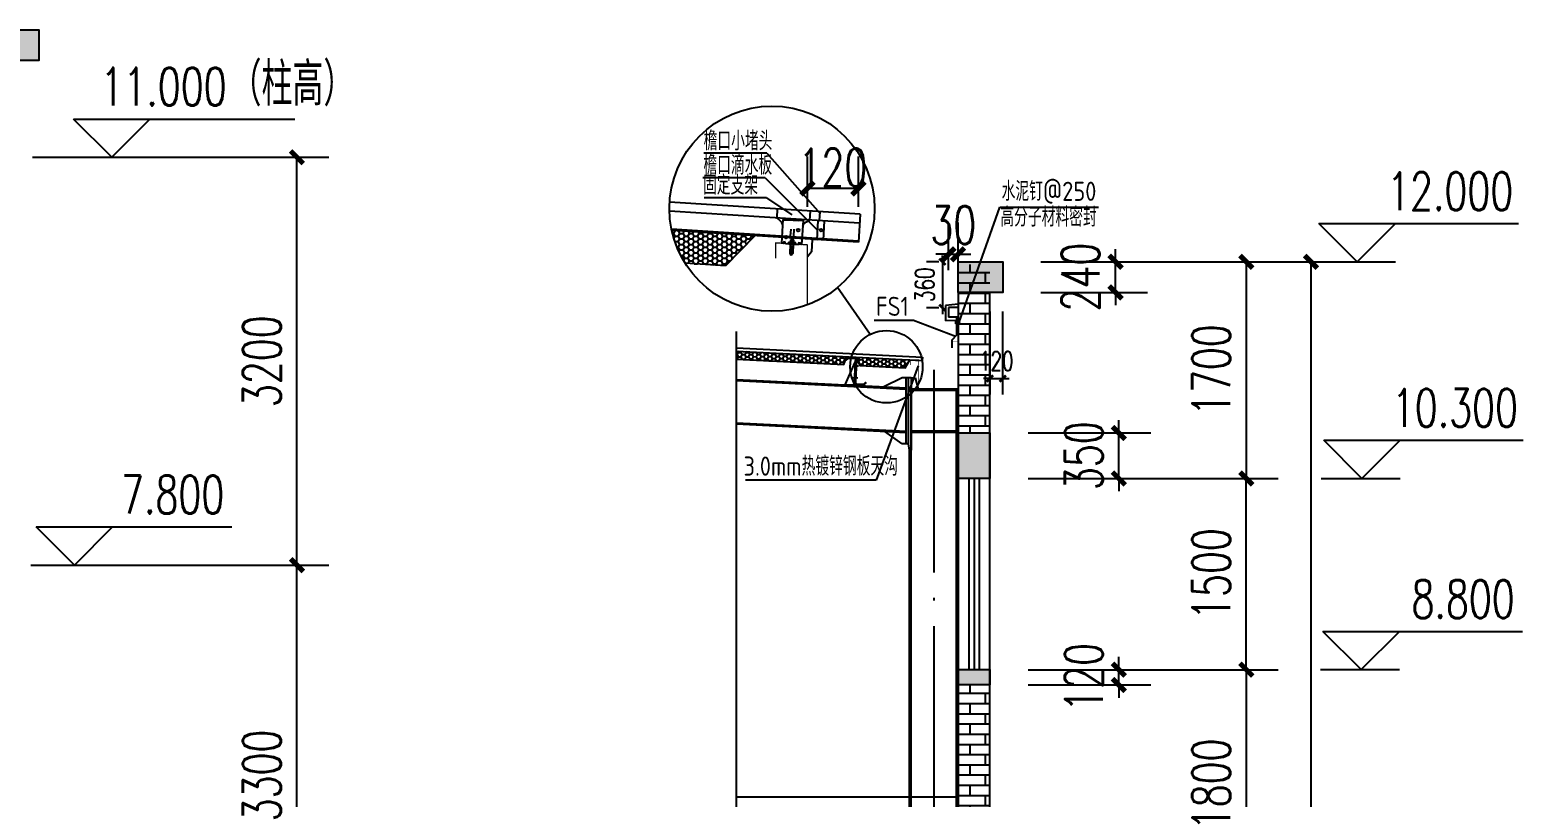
# Model space of a CAD drawing. Extents: x -89996 to 1006241, y -2176 to 440573.
# Drawn here: x 724792 to 736508, y 247470 to 253490 of the extents above; entities that cross this region are included whole.
import ezdxf
from ezdxf.enums import TextEntityAlignment as Align

# ---------------------------------------------------------------- set-up
doc = ezdxf.new("R2010")
doc.units = 0
doc.header["$LTSCALE"] = 1000
doc.header["$MEASUREMENT"] = 0
for name, pattern in [('207', [0]), ('DOTE', [2.42, 2, -0.2, 0.02, -0.2]), ('HIDDEN', [0.375, 0.25, -0.125])]:
    doc.linetypes.add(name, pattern=pattern)
for name, color, linetype in [('10104', 8, 'Continuous'), ('8', 3, 'Continuous'), ('acw-poll', 3, 'Continuous'), ('AXIS', 3, 'Continuous'), ('AXIS_DIM', 3, 'Continuous'), ('BOLT', 251, 'Continuous'), ('DIM_SYMB', 3, 'Continuous'), ('DOTE', 1, 'DOTE'), ('FZX', 31, 'Continuous'), ('GJ', 4, 'Continuous'), ('GZ', 50, 'Continuous'), ('LAYER1', 7, 'Continuous'), ('LT', 27, 'Continuous'), ('MC', 132, 'Continuous'), ('PUB_DIM', 3, 'Continuous'), ('PUB_HATCH', 8, 'Continuous'), ('PUB_TEXT', 7, 'Continuous'), ('STAIR', 2, 'Continuous'), ('STQM_PL_THIN', 2, 'Continuous'), ('WALL', 9, 'Continuous')]:
    doc.layers.add(name, color=color, linetype=linetype)
doc.styles.add('-GBCBIGGBENOR', font='GBENOR.shx', dxfattribs={"bigfont": 'GBCBIG.shx'})
doc.styles.add('_TCH_DIM', font='SIMPLEX', dxfattribs={"bigfont": 'GBCBIG'})
doc.styles.add('_TCH_DIM_T3', font='SIMPLEX', dxfattribs={"width": 0.705882, "bigfont": 'GBCBIG'})
doc.dimstyles.new('_TCH_ARCH&&100', dxfattribs={"dimtxt": 297.5, "dimasz": 100, "dimexe": 250, "dimexo": 300, "dimgap": 126.25, "dimtad": 1, "dimdec": 0, "dimzin": 0, "dimdsep": 46, "dimtxsty": '_TCH_DIM_T3', "dimblk": 'ARCHTICK', "dimcen": 0.09, "dimclrt": 7, "dimazin": 2, "dimtfac": 1, "dimtdec": 0, "dimtix": 1, "dimtmove": 2, "dimatfit": 3, "dimfxl": 0, "dimtolj": 1, "dimtzin": 0, "dimarcsym": 0})
doc.dimstyles.new('_TCH_ARCH&&50', dxfattribs={"dimtxt": 148.75, "dimasz": 50, "dimexe": 125, "dimexo": 150, "dimgap": 63.125, "dimtad": 1, "dimdec": 0, "dimzin": 0, "dimdsep": 46, "dimtxsty": '_TCH_DIM_T3', "dimblk": 'ARCHTICK', "dimcen": 0.09, "dimclrd": 3, "dimclre": 3, "dimclrt": 7, "dimazin": 2, "dimtfac": 1, "dimtdec": 0, "dimtix": 1, "dimtmove": 2, "dimatfit": 3, "dimfxl": 0, "dimtolj": 1, "dimtzin": 0, "dimarcsym": 0})

# ---------------------------------------------------------------- blocks, each defined once
blk = doc.blocks.new('_ArchTick')
at = {"color": 0, "linetype": 'ByBlock', "const_width": 0.4}
blk.add_lwpolyline([(-0.5, -0.5), (0.5, 0.5)], dxfattribs=at)
blk = doc.blocks.new('*D151')
at = {"layer": 'AXIS', "color": 0, "lineweight": -2, "transparency": 16777216}
for p, q in [((731999, 251605), (731999, 251979)), ((732074, 251561), (732074, 251979)), ((731999, 251729), (731899, 251729)), ((731999, 251729), (732074, 251729)), ((732074, 251729), (732174, 251729))]:
    blk.add_line(p, q, dxfattribs=at)
at = {"layer": 'Defpoints', "color": 0, "transparency": 16777216}
for p in [(732074, 251729), (731999, 251305), (732074, 251261)]:
    blk.add_point(p, dxfattribs=at)
at = {"layer": 'AXIS', "color": 0, "lineweight": -2, "transparency": 16777216, "xscale": 100, "yscale": 100, "zscale": 100}
for p, rotation in [((731999, 251729), 359.9992458510661), ((732074, 251729), 179.9992458510661)]:
    blk.add_blockref('_ArchTick', p, dxfattribs=dict(at, rotation=rotation))
at = {"layer": 'AXIS', "color": 7, "transparency": 16777216, "insert": (732037, 251958), "char_height": 297.5, "attachment_point": 5, "rotation": 359.9992, "style": '_TCH_DIM_T3'}
blk.add_mtext('\\A1;30', dxfattribs=at)
blk = doc.blocks.new('*D152')
at = {"layer": 'AXIS', "color": 0, "lineweight": -2, "transparency": 16777216}
for p, q in [((730892, 252102), (730892, 252496)), ((731292, 252102), (731292, 252496)), ((731292, 252246), (730892, 252246))]:
    blk.add_line(p, q, dxfattribs=at)
at = {"layer": 'Defpoints', "color": 0, "transparency": 16777216}
for p in [(730892, 252246), (730892, 251802), (731292, 251802)]:
    blk.add_point(p, dxfattribs=at)
at = {"layer": 'AXIS', "color": 0, "lineweight": -2, "transparency": 16777216, "xscale": 100, "yscale": 100, "zscale": 100, "rotation": 180}
blk.add_blockref('_ArchTick', (730892, 252246), dxfattribs=at)
at = {"layer": 'AXIS', "color": 0, "lineweight": -2, "transparency": 16777216, "xscale": 100, "yscale": 100, "zscale": 100}
blk.add_blockref('_ArchTick', (731292, 252246), dxfattribs=at)
at = {"layer": 'AXIS', "color": 7, "transparency": 16777216, "insert": (731092, 252410), "char_height": 297.5, "attachment_point": 5, "style": '_TCH_DIM_T3'}
blk.add_mtext('\\A1;120', dxfattribs=at)
blk = doc.blocks.new('Screw25')
at = {"layer": 'BOLT', "linetype": 'HIDDEN'}
for p, q in [((-4, 10), (4, 10)), ((-4, 4.2), (-4, 10)), ((-2.5, 4.2), (-2.5, 10)), ((2.5, 10), (2.5, 4.2)), ((4, 10), (4, 4.2)), ((-4, -6), (4, -4)), ((-4, -8), (4, -6)), ((-4, -10), (4, -8)), ((-4, -12), (4, -10)), ((-4, -14), (4, -12)), ((-4, -16), (4, -14)), ((-4, -18), (4, -16))]:
    blk.add_line(p, q, dxfattribs=at)
for points in [[(9, 3), (9, 2), (-9, 2), (-9, 3)], [(-5, 4.2), (-5, 3), (5, 3), (5, 4.2)]]:
    blk.add_lwpolyline(points, close=True, dxfattribs=at)
for points in [[(7.5, 2), (7.5, 0), (-7.5, 0), (-7.5, 2)], [(-3, 0), (-3, -22), (0, -27), (3, -22), (3, 0)], [(0, -27), (1, -21), (3, -19), (1, -18), (-3, -20)]]:
    blk.add_lwpolyline(points, dxfattribs=at)
blk = doc.blocks.new('A$C7F964DE0')
at = {"layer": 'acw-poll', "xscale": 0.0735, "yscale": 0.0735, "zscale": 0.0735, "rotation": 179.9999999999836}
blk.add_blockref('Screw25', (-0.84, -1.91), dxfattribs=at)
blk = doc.blocks.new('*D156')
at = {"layer": 'AXIS', "color": 3, "lineweight": -2, "transparency": 16777216}
for p, q in [((732324, 251280), (732324, 250629)), ((732424, 251280), (732424, 250629)), ((732324, 250754), (732274, 250754)), ((732324, 250754), (732424, 250754)), ((732424, 250754), (732474, 250754))]:
    blk.add_line(p, q, dxfattribs=at)
at = {"layer": 'Defpoints', "color": 0, "transparency": 16777216}
for p in [(732324, 251430), (732424, 251430), (732424, 250754)]:
    blk.add_point(p, dxfattribs=at)
at = {"layer": 'AXIS', "color": 3, "lineweight": -2, "transparency": 16777216, "xscale": 50, "yscale": 50, "zscale": 50}
blk.add_blockref('_ArchTick', (732324, 250754), dxfattribs=at)
at = {"layer": 'AXIS', "color": 3, "lineweight": -2, "transparency": 16777216, "xscale": 50, "yscale": 50, "zscale": 50, "rotation": 180}
blk.add_blockref('_ArchTick', (732424, 250754), dxfattribs=at)
at = {"layer": 'AXIS', "color": 7, "transparency": 16777216, "insert": (732374, 250891), "char_height": 148.8, "attachment_point": 5, "style": '_TCH_DIM_T3'}
blk.add_mtext('\\A1;120', dxfattribs=at)
blk = doc.blocks.new('*D159')
at = {"layer": 'AXIS', "color": 0, "lineweight": -2, "transparency": 16777216}
for p, q in [((732724, 251670), (733560, 251670)), ((733310, 251670), (733310, 251770)), ((733310, 251430), (733310, 251670)), ((732724, 251430), (733560, 251430)), ((733310, 251430), (733310, 251330))]:
    blk.add_line(p, q, dxfattribs=at)
at = {"layer": 'Defpoints', "color": 0, "transparency": 16777216}
for p in [(732424, 251670), (733310, 251670), (732424, 251430)]:
    blk.add_point(p, dxfattribs=at)
at = {"layer": 'AXIS', "color": 0, "lineweight": -2, "transparency": 16777216, "xscale": 100, "yscale": 100, "zscale": 100}
for p, rotation in [((733310, 251670), 270), ((733310, 251430), 90)]:
    blk.add_blockref('_ArchTick', p, dxfattribs=dict(at, rotation=rotation))
at = {"layer": 'AXIS', "color": 7, "transparency": 16777216, "insert": (733035, 251550), "char_height": 297.5, "attachment_point": 5, "rotation": 90, "style": '_TCH_DIM_T3'}
blk.add_mtext('\\A1;240', dxfattribs=at)
blk = doc.blocks.new('*D165')
at = {"layer": 'AXIS', "color": 0, "lineweight": -2, "transparency": 16777216}
for p, q in [((732643, 249970), (734586, 249970)), ((734336, 248470), (734336, 249970)), ((732624, 248470), (734586, 248470))]:
    blk.add_line(p, q, dxfattribs=at)
at = {"layer": 'Defpoints', "color": 0, "transparency": 16777216}
for p in [(732343, 249970), (734336, 249970), (732324, 248470)]:
    blk.add_point(p, dxfattribs=at)
at = {"layer": 'AXIS', "color": 0, "lineweight": -2, "transparency": 16777216, "xscale": 100, "yscale": 100, "zscale": 100}
for p, rotation in [((734336, 249970), 90), ((734336, 248470), 270)]:
    blk.add_blockref('_ArchTick', p, dxfattribs=dict(at, rotation=rotation))
at = {"layer": 'AXIS', "color": 7, "transparency": 16777216, "insert": (734061, 249220), "char_height": 297.5, "attachment_point": 5, "rotation": 90, "style": '_TCH_DIM_T3'}
blk.add_mtext('\\A1;1500', dxfattribs=at)
blk = doc.blocks.new('*D166')
at = {"layer": 'AXIS', "color": 0, "lineweight": -2, "transparency": 16777216}
for p, q in [((732724, 251670), (735094, 251670)), ((734844, 239670), (734844, 251670)), ((732738, 239670), (735094, 239670))]:
    blk.add_line(p, q, dxfattribs=at)
at = {"layer": 'Defpoints', "color": 0, "transparency": 16777216}
for p in [(732424, 251670), (734844, 251670), (732438, 239670)]:
    blk.add_point(p, dxfattribs=at)
at = {"layer": 'AXIS', "color": 0, "lineweight": -2, "transparency": 16777216, "xscale": 100, "yscale": 100, "zscale": 100}
for p, rotation in [((734844, 251670), 90), ((734844, 239670), 270)]:
    blk.add_blockref('_ArchTick', p, dxfattribs=dict(at, rotation=rotation))
at = {"layer": 'AXIS', "color": 7, "transparency": 16777216, "insert": (734569, 245670), "char_height": 297.5, "attachment_point": 5, "rotation": 90, "style": '_TCH_DIM_T3'}
blk.add_mtext('\\A1;12000', dxfattribs=at)
blk = doc.blocks.new('*D167')
at = {"layer": 'AXIS', "color": 0, "lineweight": -2, "transparency": 16777216}
for p, q in [((733336, 248470), (733336, 248570)), ((732624, 248470), (733586, 248470)), ((733336, 248350), (733336, 248470)), ((732624, 248350), (733586, 248350)), ((733336, 248350), (733336, 248250))]:
    blk.add_line(p, q, dxfattribs=at)
at = {"layer": 'Defpoints', "color": 0, "transparency": 16777216}
for p in [(732324, 248470), (733336, 248470), (732324, 248350)]:
    blk.add_point(p, dxfattribs=at)
at = {"layer": 'AXIS', "color": 0, "lineweight": -2, "transparency": 16777216, "xscale": 100, "yscale": 100, "zscale": 100}
for p, rotation in [((733336, 248470), 270), ((733336, 248350), 90)]:
    blk.add_blockref('_ArchTick', p, dxfattribs=dict(at, rotation=rotation))
at = {"layer": 'AXIS', "color": 7, "transparency": 16777216, "insert": (733061, 248410), "char_height": 297.5, "attachment_point": 5, "rotation": 90, "style": '_TCH_DIM_T3'}
blk.add_mtext('\\A1;120', dxfattribs=at)
blk = doc.blocks.new('4')
at = {"layer": 'LT', "color": 1, "linetype": 'Continuous'}
for p, q in [((1121054, 121886, -8), (1121014, 121884, -8)), ((1121054, 121886, -8), (1121014, 121884, -8)), ((1121058, 121794, -8), (1121019, 121792, -8)), ((1121058, 121794, -8), (1121019, 121792, -8))]:
    blk.add_line(p, q, dxfattribs=at)
at = {"layer": 'LT', "elevation": -8}
blk.add_lwpolyline([(1121032, 121929, -0.414214), (1121041, 121940), (1121097, 121943), (1121111, 121930), (1121113, 121932), (1121098, 121946), (1121038, 121943, 0.414214), (1121028, 121932), (1121037, 121755, -0.414214), (1121028, 121745), (1120972, 121742), (1120958, 121755), (1120956, 121753), (1120971, 121739), (1121031, 121742, 0.414214), (1121040, 121753), (1121032, 121929)], format="xyb", dxfattribs=at)
at = {"layer": 'LT', "elevation": -4}
for points in [[(1121032, 121924), (1121038, 121925), (1121047, 121733), (1121041, 121733)], [(1121038, 121915), (1121047, 121733), (1121117, 121736)]]:
    blk.add_lwpolyline(points, close=True, dxfattribs=at)
at = {"layer": 'LT', "color": 1, "linetype": 'Continuous'}
for points in [[(1121031, 121872, -8), (1121030, 121897, -8), (1121040, 121873, -8), (1121039, 121897, -8)], [(1121031, 121872, -8), (1121030, 121897, -8), (1121040, 121873, -8), (1121039, 121897, -8)], [(1121035, 121805, -8), (1121036, 121781, -8), (1121044, 121806, -8), (1121045, 121781, -8)], [(1121035, 121805, -8), (1121036, 121781, -8), (1121044, 121806, -8), (1121045, 121781, -8)]]:
    blk.add_solid(points, dxfattribs=at)
blk = doc.blocks.new('*D170')
at = {"layer": 'AXIS', "color": 0, "lineweight": -2, "transparency": 16777216}
for p, q in [((732624, 248470), (734586, 248470)), ((734336, 248470), (734336, 246670)), ((732624, 246670), (734586, 246670))]:
    blk.add_line(p, q, dxfattribs=at)
at = {"layer": 'Defpoints', "color": 0, "transparency": 16777216}
for p in [(732324, 248470), (732324, 246670), (734336, 246670)]:
    blk.add_point(p, dxfattribs=at)
at = {"layer": 'AXIS', "color": 0, "lineweight": -2, "transparency": 16777216, "xscale": 100, "yscale": 100, "zscale": 100}
for p, rotation in [((734336, 248470), 90), ((734336, 246670), 270)]:
    blk.add_blockref('_ArchTick', p, dxfattribs=dict(at, rotation=rotation))
at = {"layer": 'AXIS', "color": 7, "transparency": 16777216, "insert": (734061, 247570), "char_height": 297.5, "attachment_point": 5, "rotation": 90, "style": '_TCH_DIM_T3'}
blk.add_mtext('\\A1;1800', dxfattribs=at)
blk = doc.blocks.new('*D171')
at = {"layer": 'AXIS', "color": 0, "lineweight": -2, "transparency": 16777216}
for p, q in [((733336, 250327), (733336, 250427)), ((732624, 250327), (733586, 250327)), ((733336, 249970), (733336, 250327)), ((732624, 249970), (733586, 249970)), ((733336, 249970), (733336, 249870))]:
    blk.add_line(p, q, dxfattribs=at)
at = {"layer": 'Defpoints', "color": 0, "transparency": 16777216}
for p in [(732324, 250327), (733336, 250327), (732324, 249970)]:
    blk.add_point(p, dxfattribs=at)
at = {"layer": 'AXIS', "color": 0, "lineweight": -2, "transparency": 16777216, "xscale": 100, "yscale": 100, "zscale": 100}
for p, rotation in [((733336, 250327), 270), ((733336, 249970), 90)]:
    blk.add_blockref('_ArchTick', p, dxfattribs=dict(at, rotation=rotation))
at = {"layer": 'AXIS', "color": 7, "transparency": 16777216, "insert": (733061, 250149), "char_height": 297.5, "attachment_point": 5, "rotation": 90, "style": '_TCH_DIM_T3'}
blk.add_mtext('\\A1;350', dxfattribs=at)
blk = doc.blocks.new('*D172')
at = {"layer": 'AXIS', "color": 0, "lineweight": -2, "transparency": 16777216}
for p, q in [((732724, 251670), (734586, 251670)), ((734336, 251670), (734336, 249970)), ((732643, 249970), (734586, 249970))]:
    blk.add_line(p, q, dxfattribs=at)
at = {"layer": 'Defpoints', "color": 0, "transparency": 16777216}
for p in [(732424, 251670), (732343, 249970), (734336, 249970)]:
    blk.add_point(p, dxfattribs=at)
at = {"layer": 'AXIS', "color": 0, "lineweight": -2, "transparency": 16777216, "xscale": 100, "yscale": 100, "zscale": 100}
for p, rotation in [((734336, 251670), 90), ((734336, 249970), 270)]:
    blk.add_blockref('_ArchTick', p, dxfattribs=dict(at, rotation=rotation))
at = {"layer": 'AXIS', "color": 7, "transparency": 16777216, "insert": (734061, 250820), "char_height": 297.5, "attachment_point": 5, "rotation": 90, "style": '_TCH_DIM_T3'}
blk.add_mtext('\\A1;1700', dxfattribs=at)
blk = doc.blocks.new('*D202')
at = {"layer": 'AXIS', "color": 3, "lineweight": -2, "transparency": 16777216}
for p, q in [((731924, 251670), (731826, 251670)), ((731951, 251670), (731951, 251720)), ((731951, 251670), (731951, 251310)), ((731924, 251310), (731826, 251310)), ((731951, 251310), (731951, 251260))]:
    blk.add_line(p, q, dxfattribs=at)
at = {"layer": 'Defpoints', "color": 0, "transparency": 16777216}
for p in [(732074, 251670), (731951, 251310), (732074, 251310)]:
    blk.add_point(p, dxfattribs=at)
at = {"layer": 'AXIS', "color": 3, "lineweight": -2, "transparency": 16777216, "xscale": 50, "yscale": 50, "zscale": 50}
for p, rotation in [((731951, 251670), 270), ((731951, 251310), 90)]:
    blk.add_blockref('_ArchTick', p, dxfattribs=dict(at, rotation=rotation))
at = {"layer": 'AXIS', "color": 7, "transparency": 16777216, "insert": (731813, 251490), "char_height": 148.8, "attachment_point": 5, "rotation": 90, "style": '_TCH_DIM_T3'}
blk.add_mtext('\\A1;360', dxfattribs=at)
blk = doc.blocks.new('*D2439')
at = {"layer": 'AXIS', "color": 0, "linetype": 'ByBlock', "lineweight": -2, "transparency": 16777216}
for p, q in [((724800, 249290), (727137, 249290)), ((726887, 245990), (726887, 249290)), ((724989, 245990), (727137, 245990))]:
    blk.add_line(p, q, dxfattribs=at)
at = {"layer": 'Defpoints', "color": 0, "linetype": 'ByBlock', "transparency": 16777216}
for p in [(724500, 249290, -4), (726887, 249290), (724689, 245990, -6)]:
    blk.add_point(p, dxfattribs=at)
at = {"layer": 'AXIS', "color": 0, "linetype": 'ByBlock', "lineweight": -2, "transparency": 16777216, "xscale": 100, "yscale": 100, "zscale": 100}
for p, rotation in [((726887, 249290), 90), ((726887, 245990), 270)]:
    blk.add_blockref('_ArchTick', p, dxfattribs=dict(at, rotation=rotation))
at = {"layer": 'AXIS', "color": 7, "linetype": 'ByBlock', "transparency": 16777216, "insert": (726612, 247640), "char_height": 297.5, "attachment_point": 5, "rotation": 90, "style": '_TCH_DIM_T3'}
blk.add_mtext('\\A1;3300', dxfattribs=at)
blk = doc.blocks.new('*D2440')
at = {"layer": 'AXIS', "color": 0, "linetype": 'ByBlock', "lineweight": -2, "transparency": 16777216}
for p, q in [((724812, 252490), (727137, 252490)), ((726887, 249290), (726887, 252490)), ((724800, 249290), (727137, 249290))]:
    blk.add_line(p, q, dxfattribs=at)
at = {"layer": 'Defpoints', "color": 0, "linetype": 'ByBlock', "transparency": 16777216}
for p in [(724512, 252490, -4), (726887, 252490), (724500, 249290, -4)]:
    blk.add_point(p, dxfattribs=at)
at = {"layer": 'AXIS', "color": 0, "linetype": 'ByBlock', "lineweight": -2, "transparency": 16777216, "xscale": 100, "yscale": 100, "zscale": 100}
for p, rotation in [((726887, 252490), 90), ((726887, 249290), 270)]:
    blk.add_blockref('_ArchTick', p, dxfattribs=dict(at, rotation=rotation))
at = {"layer": 'AXIS', "color": 7, "linetype": 'ByBlock', "transparency": 16777216, "insert": (726612, 250890), "char_height": 297.5, "attachment_point": 5, "rotation": 90, "style": '_TCH_DIM_T3'}
blk.add_mtext('\\A1;3200', dxfattribs=at)

msp = doc.modelspace()

# ---------------------------------------------------------------- hatches: boundary and pattern name
at = {"layer": '10104'}
h = msp.add_hatch(dxfattribs=at)
h.set_pattern_fill('HONEY', color=256, scale=12.5, angle=0.747685, style=0)
h.set_pattern_definition([(0.7476855, (389173.052, 11839.392), (29.5388376, 17.572142), [19.84375, -39.6875]), (120.7476855, (389173.052, 11839.392), (-29.98734015, 16.7953128), [19.84375, -39.6875]), (60.7476855, (389173.052, 11839.392), (-0.44850254, 34.36745476), [-39.6875, 19.84375])])
h.paths.add_polyline_path([(730336.06, 250969.04), (730336.06, 250905.36), (731178.1, 250863.26), (731195.26, 250915.01), (731280.83, 250910.49), (731302.81, 250857.03), (731658.46, 250839.24), (731695.22, 250901.08)])
at = {"layer": '8'}
h = msp.add_hatch(dxfattribs=at)
h.set_pattern_fill('HONEY', color=256, scale=200, style=0)
h.set_pattern_definition([(7e-15, (583004.483, 384936.204), (37.5, 21.650635), [25, -50]), (120, (583004.483, 384936.204), (-37.5, 21.6506351), [25, -50]), (60, (583004.483, 384936.204), (8e-08, 43.3012701), [-50, 25])])
h.paths.add_polyline_path([(730115.4, 251897.11), (730478.58, 251874.2), (730250.75, 251638.08), (730115.4, 251646.62)])
edge = h.paths.add_edge_path()
edge.add_line((730115.4, 251646.62), (729933.58, 251658.09))
edge.add_arc((730639.38, 252097.35), 831.33, 192.654717, 211.896797, ccw=False)
edge.add_line((729828.25, 251915.23), (730115.4, 251897.11))
edge.add_line((730115.4, 251897.11), (730115.4, 251646.62))
at = {"layer": 'BOLT'}
h = msp.add_hatch(color=256, dxfattribs=at)
h.dxf.hatch_style = 1
h.paths.add_polyline_path([(724861.94, 253489.77), (724511.94, 253489.77), (724511.94, 253249.77), (724861.94, 253249.77)])
h = msp.add_hatch(color=256, dxfattribs=at)
h.dxf.hatch_style = 1
h.paths.add_polyline_path([(732424.48, 251670.11), (732074.48, 251670.11), (732074.48, 251430.11), (732424.48, 251430.11)])
h = msp.add_hatch(dxfattribs=at)
h.set_pattern_fill('AR-BRSTD', color=256, scale=100)
h.set_pattern_definition([(0, (117864.75, -243751.54), (0, 80.138549), []), (90, (117864.75, -243751.54), (-120.1928, 80.138549), [80.13855, -80.13854])])
h.paths.add_polyline_path([(732324.48, 251650.03), (732074.48, 251650.03), (732074.48, 250327.08), (732324.48, 250327.08)])
h = msp.add_hatch(color=256, dxfattribs=at)
h.dxf.hatch_style = 1
h.paths.add_polyline_path([(732324.48, 250327.08), (732074.48, 250327.08), (732074.48, 249970.11), (732324.48, 249970.11)])
h = msp.add_hatch(color=256, dxfattribs=at)
h.dxf.hatch_style = 1
h.paths.add_polyline_path([(732324.48, 248470.11), (732074.48, 248470.11), (732074.48, 248350.11), (732324.48, 248350.11)])
h = msp.add_hatch(dxfattribs=at)
h.set_pattern_fill('AR-BRSTD', color=256, scale=100)
h.set_pattern_definition([(0, (117864.75, -247051.54), (0, 80.138549), []), (90, (117864.75, -247051.54), (-120.1928, 80.138549), [80.13855, -80.13854])])
h.paths.add_polyline_path([(732324.48, 248350.11), (732074.48, 248350.11), (732074.48, 247027.03), (732324.48, 247027.03)])

# ---------------------------------------------------------------- linework, layer by layer
at = {"elevation": -4.01}
msp.add_lwpolyline([(730336.06, 250905.36), (731178.1, 250863.26), (731195.26, 250915.01), (731280.83, 250910.49), (731302.81, 250857.03), (731658.46, 250839.24), (731695.22, 250901.08), (731766.86, 250897.5)], dxfattribs=at)
at = {"layer": '8', "linetype": 'Continuous'}
for p, q in [((731306.3, 252043.48, -4.01), (729811.27, 252137.8, -4.01)), ((731301.87, 251973.19, -4.01), (729809.92, 252067.32, -4.01)), ((730654.72, 252084.58, -4.01), (730651.21, 252014.25, -4.01)), ((730914.04, 252068.22, -4.01), (730908.68, 251998, -4.01)), ((731306.3, 252043.48, -4.01), (731292.38, 251822.86, -4.01)), ((731293.01, 251832.84, -4.01), (729826.1, 251925.39, -4.01)), ((731292.38, 251822.86, -4.01), (729828.25, 251915.23, -4.01)), ((730699.35, 252001.49, -4.01), (730689.39, 251812.63, -4.01)), ((730699.28, 252000.13, -4.01), (730739.62, 251998.12, -4.01)), ((730699.35, 252001.49, -4.01), (730743.09, 251999.31, -4.01)), ((730739.62, 251998.12, -4.01), (730818.97, 251993.49, -4.01)), ((730743.08, 251999.31, -4.01), (730859.44, 251992.97, -4.01)), ((730760.74, 251871.3, -4.01), (730763.54, 251927.36, -4.01)), ((730784.52, 251870.11, -4.01), (730787.33, 251926.18, -4.01)), ((730859.33, 251991.48, -4.01), (730818.97, 251993.49, -4.01)), ((730859.44, 251992.97, -4.01), (730845.46, 251802.78, -4.01)), ((730700.4, 251813.44, -4.01), (730711.91, 251831.26, -4.01)), ((730701.11, 251812.04, -4.01), (730711.77, 251828.54, -4.01)), ((730720.73, 251811.06, -4.01), (730711.77, 251828.54, -4.01)), ((730721.58, 251812.38, -4.01), (730711.91, 251831.26, -4.01)), ((730721.58, 251812.38, -4.01), (730818.97, 251806.84, -4.01)), ((730818.97, 251806.84, -4.01), (730830.9, 251825.31, -4.01)), ((730819.76, 251805.56, -4.01), (730830.77, 251822.6, -4.01)), ((730840.07, 251804.46, -4.01), (730830.77, 251822.6, -4.01)), ((730840.58, 251806.44, -4.01), (730830.9, 251825.31, -4.01)), ((730844.65, 251806.23, -4.01), (730840.58, 251806.44, -4.01))]:
    msp.add_line(p, q, dxfattribs=at)
at = {"layer": '8'}
for p, q in [((730967.84, 251843.33, -4.01), (730977.32, 251993.67, -4.01)), ((731017.74, 251840.18, -4.01), (731027.22, 251990.52, -4.01)), ((732074.43, 251336.91), (731974.42, 251328.51)), ((731974.42, 251328.51), (731974.42, 251205.76)), ((732062.24, 251209.82), (731974.42, 251205.76))]:
    msp.add_line(p, q, dxfattribs=at)
at = {"layer": '8', "linetype": 'Continuous'}
for centre, major_axis, ratio, start_param, end_param in [((730613.35, 251923.48, -4.01), (-91.15, 97.17), 0.70645105, 4.61437164, 5.01966713), ((730662.8, 251958.42, -4.01), (33.32, 6.89), 1, -0.14298288, 0.4113469), ((730820, 251918.66, -4.01), (-7.22, 7.22), 1, 3.8770744, 10.16025971), ((730999.16, 251918.66, -4.01), (-7.22, 7.22), 1, 3.8770744, 10.16025971), ((730724.88, 251864.05, -4.01), (-7.22, 7.22), 1, 3.8770744, 10.16025971)]:
    msp.add_ellipse(centre, major_axis=major_axis, ratio=ratio, start_param=start_param, end_param=end_param, dxfattribs=at)
at = {"layer": '8', "linetype": 'Continuous', "extrusion": (0, 0, -1)}
for centre, major_axis, ratio, start_param, end_param in [((730890.16, 251944.08, -4.01), (24.06, 24.06), 1, 4.11385281, 4.66818259), ((730934.83, 251903.19, -4.01), (102.64, 84.94), 0.70645105, 4.61437164, 5.01966713)]:
    msp.add_ellipse(centre, major_axis=major_axis, ratio=ratio, start_param=start_param, end_param=end_param, dxfattribs=at)
at = {"layer": 'AXIS'}
for p, q in [((725433.68, 252490.35), (725133.68, 252790.35)), ((725133.68, 252790.35), (726869.53, 252790.35)), ((725433.68, 252490.35), (725733.68, 252790.35)), ((725113.68, 252490.35), (725733.68, 252490.35)), ((735205.24, 251670.11), (734905.24, 251970.11)), ((734905.24, 251970.11), (736470.24, 251970.11)), ((735205.24, 251670.11), (735505.24, 251970.11)), ((734885.24, 251670.11), (735505.24, 251670.11)), ((731385.47, 251100.96, -4.01), (731129.26, 251468.63, -4.01)), ((731725.51, 251209.05), (731414.76, 251209.05)), ((732053.41, 251084.52), (731725.51, 251209.05)), ((735242.88, 249970.11), (734942.88, 250270.11)), ((734942.88, 250270.11), (736507.88, 250270.11)), ((735242.88, 249970.11), (735542.88, 250270.11)), ((734922.88, 249970.11), (735542.88, 249970.11)), ((725141.27, 249289.77), (724841.27, 249589.77)), ((724841.27, 249589.77), (726377.09, 249589.77)), ((725141.27, 249289.77), (725441.27, 249589.77)), ((724821.27, 249289.77), (725441.27, 249289.77)), ((735237.03, 248470.11), (734937.03, 248770.11)), ((734937.03, 248770.11), (736502.03, 248770.11)), ((735237.03, 248470.11), (735537.03, 248770.11)), ((734917.03, 248470.11), (735537.03, 248470.11))]:
    msp.add_line(p, q, dxfattribs=at)
for centre, radius in [((730614.42, 252087.13, -4.01), 804.74), ((731512.19, 250846.56, -4.01), 284.21)]:
    msp.add_circle(centre, radius, dxfattribs=at)
at = {"layer": 'AXIS_DIM', "const_width": 3.75}
msp.add_lwpolyline([(732032.82, 251007.71), (732032.82, 251045.21), (732070.32, 251045.21), (732070.32, 250670.21), (731762.72, 250670.08), (731762.16, 250895.01), (731699.66, 250895.01), (731699.66, 250860.54)], dxfattribs=at)
at = {"layer": 'DIM_SYMB'}
msp.add_lwpolyline([(730336.06, 239198.78), (730336.06, 245463.96), (730231.06, 245502.17), (730441.06, 245539.2), (730336.06, 245576.46), (730336.06, 251122.99)], dxfattribs=at)
at = {"layer": 'DOTE'}
msp.add_line((731887.6, 239552.4), (731887.6, 250823.58), dxfattribs=at)
at = {"layer": 'FZX', "elevation": -3.98}
msp.add_lwpolyline([(724511.94, 253489.77), (724861.94, 253489.77), (724861.94, 253249.77), (724511.94, 253249.77)], close=True, dxfattribs=at)
at = {"layer": 'FZX'}
for points in [[(732074.48, 251670.11), (732424.48, 251670.11), (732424.48, 251430.11), (732074.48, 251430.11)], [(732324.48, 251430.11), (732074.48, 251430.11), (732074.48, 247027.03), (732324.48, 247027.03)], [(732074.48, 250327.08), (732324.48, 250327.08), (732324.48, 249970.11), (732074.48, 249970.11)], [(732074.48, 248470.11), (732324.48, 248470.11), (732324.48, 248350.11), (732074.48, 248350.11)]]:
    msp.add_lwpolyline(points, close=True, dxfattribs=at)
at = {"layer": 'GJ'}
msp.add_lwpolyline([(732062.24, 251235.38), (732062.24, 251093.64), (732025.85, 251056.07), (732025.85, 250995.21)], dxfattribs=at)
at = {"layer": 'GZ'}
for p, q in [((731636.48, 250760.11), (731491.65, 250689.85)), ((731666.48, 250760.11), (731636.48, 250760.11)), ((731706.48, 250760.11), (731666.48, 250760.11)), ((731666.48, 250242.6), (731666.48, 250760.11)), ((731686.48, 250242.6), (731686.48, 250760.11)), ((731706.48, 250760.11), (731736.48, 250760.11)), ((731736.48, 250760.11), (731761.88, 250670.11)), ((731706.48, 239690.11), (731706.48, 250670.11)), ((732074.48, 250670.11), (731706.48, 250670.11)), ((732074.48, 250660.11), (731706.48, 250660.11)), ((732062.48, 239690.11), (732062.48, 250660.11)), ((732074.48, 239690.11), (732074.48, 250670.11)), ((731636.48, 250242.6), (731499.69, 250339.45)), ((732074.48, 250341.01), (731706.48, 250341.01)), ((732074.48, 250331.01), (731706.48, 250331.01)), ((731666.48, 250242.6), (731636.48, 250242.6)), ((731686.48, 250242.6), (731666.48, 250242.6)), ((731694.48, 250192.6), (731686.48, 250242.6)), ((731694.48, 239690.11), (731694.48, 250192.6)), ((731706.48, 250192.6), (731694.48, 250192.6))]:
    msp.add_line(p, q, dxfattribs=at)
at = {"layer": 'LAYER1'}
for p, q in [((732056.42, 251203.83), (732053.78, 251203.08)), ((732053.78, 251203.08), (732053.78, 251185.34)), ((732055.69, 251203.63), (732055.69, 251184.8)), ((732056.42, 251203.83), (732056.42, 251184.59)), ((732083.9, 251197.08), (732056.42, 251197.08)), ((732083.9, 251197.08), (732091.47, 251194.21)), ((732056.42, 251184.59), (732053.78, 251185.34)), ((732083.9, 251191.34), (732056.42, 251191.34)), ((732083.9, 251191.34), (732091.47, 251194.21))]:
    msp.add_line(p, q, dxfattribs=at)
at = {"layer": 'MC'}
for p, q in [((730336.06, 250994.07, -4.01), (731794.15, 250921.16, -4.01)), ((730336.06, 250969.04, -4.01), (731792.9, 250896.19, -4.01)), ((731794.15, 250921.16, -4.01), (731792.9, 250896.19, -4.01)), ((730336.06, 250747.63), (731666.48, 250681.11)), ((730336.06, 250737.63), (731666.48, 250671.11)), ((730336.06, 250407.63), (731666.48, 250341.11)), ((730336.06, 250397.63), (731666.48, 250331.11)), ((732159.48, 249970.11), (732159.48, 248468.87)), ((732199.48, 249970.11), (732199.48, 248468.87)), ((732239.48, 249970.11), (732239.48, 248468.87))]:
    msp.add_line(p, q, dxfattribs=at)
at = {"layer": 'PUB_DIM'}
for p, q in [((730574.09, 252522.14, -4.01), (730079.05, 252522.14, -4.01)), ((730574.09, 252522.14, -4.01), (730991.8, 252049.05, -4.01)), ((730560.71, 252328.33, -4.01), (730071.33, 252328.33, -4.01)), ((730560.71, 252328.33, -4.01), (730972.58, 251918.5, -4.01)), ((730570.65, 252171.51, -4.01), (730081.27, 252171.51, -4.01)), ((730570.65, 252171.51, -4.01), (730769.73, 252037.95, -4.01)), ((732083.9, 251197.08), (732401.39, 252097.54)), ((732401.39, 252097.54), (733174.93, 252097.54)), ((731762.26, 250853.67), (731430.82, 249957.19)), ((731430.82, 249957.19), (730405.58, 249957.34))]:
    msp.add_line(p, q, dxfattribs=at)
at = {"layer": 'PUB_HATCH'}
msp.add_line((732062.48, 247470.11, -0.2), (730336.06, 247470.11, -0.16), dxfattribs=at)
at = {"layer": 'STAIR', "elevation": -4.01}
for points in [[(730967.84, 251843.33), (730977.32, 251993.67), (730988.26, 251992.98), (730992.7, 252063.26)], [(730967.84, 251843.33), (730928.95, 251845.04), (730925.18, 251748.98), (730893.31, 251710.22)]]:
    msp.add_lwpolyline(points, dxfattribs=at)
at = {"layer": 'STAIR', "const_width": 10, "elevation": -4.01}
msp.add_lwpolyline([(730892.38, 251329.26), (730892.38, 251803.25), (730644.1, 251818.61), (730644.1, 251697.1)], dxfattribs=at)
at = {"layer": 'STQM_PL_THIN', "linetype": 'ByBlock'}
msp.add_line((731706.48, 250760.11), (731706.48, 250192.6), dxfattribs=at)
at = {"layer": 'WALL'}
for p, q in [((730478.58, 251874.2, -4.01), (730250.75, 251638.08, -4.01)), ((730250.75, 251638.08, -4.01), (729933.58, 251658.09, -4.01))]:
    msp.add_line(p, q, dxfattribs=at)
at = {"layer": 'WALL', "linetype": '207'}
for p, q in [((731999.42, 251310.38), (731999.42, 251235.38)), ((732074.48, 251310.38), (731999.42, 251310.38)), ((732074.43, 251235.38), (731999.42, 251235.38))]:
    msp.add_line(p, q, dxfattribs=at)

# ---------------------------------------------------------------- block references
at = {"extrusion": (-0.000390955, 1.93016e-05, 1), "xscale": -1, "rotation": 0.07196237469288214}
msp.add_blockref('4', (1852458.17, 130376.69, -276.59), dxfattribs=at)
at = {"layer": '8', "linetype": 'Continuous', "xscale": -45.36000000006466, "yscale": 45.36000000006466, "zscale": 45.36000000006466, "rotation": 177.1400000000054}
msp.add_blockref('A$C7F964DE0', (730804.31, 251720.71, -4.01), dxfattribs=at)

# ---------------------------------------------------------------- texts
at = {"style": '-GBCBIGGBENOR'}
for s, p in [('FS1', (731430.45, 251320.73)), ('3.0mm热镀锌钢板天沟', (730391.28, 250067.17))]:
    msp.add_text(s, height=150, dxfattribs=at).set_placement(p, align=Align.MIDDLE_LEFT)
at = {"layer": 'PUB_TEXT', "style": '_TCH_DIM', "width": 0.705882}
for s, p in [('11.000', (725345.58, 252895.35)), ('12.000', (735440.24, 252075.11)), ('10.300', (735477.88, 250375.11)), ('7.800', (725507.09, 249694.77)), ('8.800', (735632.03, 248875.11))]:
    msp.add_text(s, height=297.5, dxfattribs=at).set_placement(p)
at = {"layer": 'PUB_TEXT', "style": '_TCH_DIM'}
msp.add_text('（柱高）', height=337.589, dxfattribs=at).set_placement((726365.58, 252895.35))
at = {"layer": 'PUB_TEXT', "style": '-GBCBIGGBENOR'}
for s, p in [('檐口小堵头', (730078.01, 252618.71, -4.01)), ('檐口滴水板', (730075.91, 252428.6, -4.01)), ('固定支架', (730073.46, 252271.78, -4.01)), ('水泥钉@250', (732415.94, 252223.22)), ('高分子材料密封', (732406.08, 252021.52))]:
    msp.add_text(s, height=150, dxfattribs=at).set_placement(p, align=Align.MIDDLE_LEFT)

# ---------------------------------------------------------------- dimensions: what is measured, and where the dimension line sits
at = {"layer": 'AXIS'}
dim = msp.add_linear_dim(base=(730892.38, 252246.38, -4.01), p1=(731292.38, 251802.26, -4.01), p2=(730892.38, 251802.26, -4.01), angle=180, text='120', dimstyle='_TCH_ARCH&&100', override={"dimlfac": 0.5}, dxfattribs=at)
dim.commit()
dim.dimension.update_dxf_attribs({"geometry": '*D152', "text_midpoint": (731092.38, 252409.55, -4.01), "dimtype": 128})
at = {"layer": 'AXIS', "linetype": 'ByBlock'}
for base, p1, p2, picture, middle in [((726886.64, 252489.77), (724499.94, 249289.77, -3.98), (724511.94, 252489.77, -3.98), '*D2440', (726611.64, 250889.77)), ((726886.64, 249289.77), (724688.74, 245989.77, -6.42), (724499.94, 249289.77, -3.98), '*D2439', (726611.64, 247639.77))]:
    dim = msp.add_linear_dim(base=base, p1=p1, p2=p2, angle=90, dimstyle='_TCH_ARCH&&100', dxfattribs=at)
    dim.commit()
    dim.dimension.update_dxf_attribs({"geometry": picture, "text_midpoint": middle})
at = {"layer": 'AXIS'}
dim = msp.add_linear_dim(base=(732074.43, 251729.09), p1=(731999.42, 251304.97), p2=(732074.42, 251260.99), angle=359.999246, text='30', dimstyle='_TCH_ARCH&&100', dxfattribs=at)
dim.commit()
dim.dimension.update_dxf_attribs({"geometry": '*D151', "text_midpoint": (732036.94, 251958.19), "dimtype": 128})
for base, p1, p2, text, picture, middle in [((733309.66, 251670.11), (732424.48, 251430.11), (732424.48, 251670.11), '240', '*D159', (733034.66, 251550.11)), ((733336.29, 250327.03), (732324.48, 249970.11), (732324.48, 250327.03), '350', '*D171', (733061.29, 250148.57))]:
    dim = msp.add_linear_dim(base=base, p1=p1, p2=p2, angle=90, text=text, dimstyle='_TCH_ARCH&&100', dxfattribs=at)
    dim.commit()
    dim.dimension.update_dxf_attribs({"geometry": picture, "text_midpoint": middle})
for base, p1, p2, angle, dimstyle, picture, middle in [((731950.83, 251310.38), (732074.48, 251670.11), (732074.48, 251310.38), 90, '_TCH_ARCH&&50', '*D202', (731813.33, 251490.24)), ((734336.05, 249970.11), (732424.48, 251670.11), (732343.09, 249970.11), 270, '_TCH_ARCH&&100', '*D172', (734061.05, 250820.11)), ((734843.93, 251670.11), (732437.6, 239670.11), (732424.48, 251670.11), 90, '_TCH_ARCH&&100', '*D166', (734568.93, 245670.11)), ((734336.05, 249970.11), (732324.48, 248470.11), (732343.09, 249970.11), 90, '_TCH_ARCH&&100', '*D165', (734061.05, 249220.11)), ((733336.29, 248470.11), (732324.48, 248350.11), (732324.48, 248470.11), 90, '_TCH_ARCH&&100', '*D167', (733061.29, 248410.11)), ((734336.05, 246670.11), (732324.48, 248470.11), (732324.48, 246670.11), 270, '_TCH_ARCH&&100', '*D170', (734061.05, 247570.11))]:
    dim = msp.add_linear_dim(base=base, p1=p1, p2=p2, angle=angle, dimstyle=dimstyle, dxfattribs=at)
    dim.commit()
    dim.dimension.update_dxf_attribs({"geometry": picture, "text_midpoint": middle})
dim = msp.add_linear_dim(base=(732424.48, 250753.93), p1=(732324.48, 251430.11), p2=(732424.48, 251430.11), text='120', dimstyle='_TCH_ARCH&&50', dxfattribs=at)
dim.commit()
dim.dimension.update_dxf_attribs({"geometry": '*D156', "text_midpoint": (732374.48, 250891.43)})

doc.saveas('drawing.dxf')
